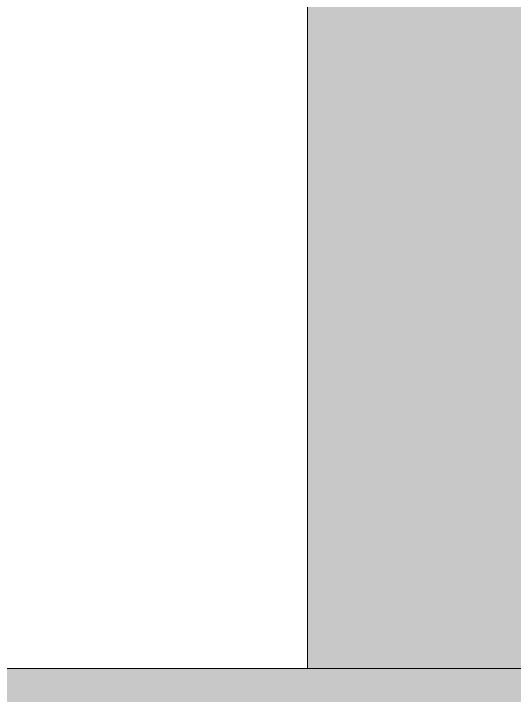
# Model space of a CAD drawing. Header units: inches. Extents: x -4169 to -1846, y 9706 to 12377.
# Drawn here: x -3758.44696 to -3758.44296, y 10367.71418 to 10367.71962 of the extents above; entities that cross this region are included whole.
import ezdxf

# ---------------------------------------------------------------- set-up
doc = ezdxf.new("R2010")
doc.units = ezdxf.units.IN
doc.header["$MEASUREMENT"] = 0
for name, color, linetype, lineweight in [('0-1', 7, 'Continuous', 5), ('0-2', 90, 'Continuous', 18), ('I-FURN-1', 250, 'Continuous', 9), ('I-FURN-3', 55, 'Continuous', 9)]:
    doc.layers.add(name, color=color, linetype=linetype, lineweight=lineweight)

# ---------------------------------------------------------------- blocks, each defined once
blk = doc.blocks.new('Entertainment_Center_14771 - Entertainment_Center_14771-1372851-ENLARGED RCP - 3RD FLOOR PLAN')
at = {"layer": 'I-FURN-3'}
for points in [[(19, 10), (19.6573789, 10), (19.6573789, 10.0318072), (18.6629032, 10.0318072), (18.6629032, 10)], [(13.996163, -6), (36, -6), (36, 10), (18, 10), (18, 6), (-18, 6), (-18, 10), (-36, 10), (-36, -6), (13.2173323, -6)]]:
    blk.add_hatch(color=256, dxfattribs=at).paths.add_polyline_path(points, flags=0)
at = {"layer": 'I-FURN-1'}
for p, q in [((18.6629032, 10), (18.6629032, 10.0318072)), ((18, 10), (36, 10))]:
    blk.add_line(p, q, dxfattribs=at)
blk = doc.blocks.new('CTR - 1st Phase - Unit Layouts_rvt-1-ENLARGED RCP - 3RD FLOOR PLAN')
at = {"layer": '0-2'}
blk.add_blockref('Entertainment_Center_14771 - Entertainment_Center_14771-1372851-ENLARGED RCP - 3RD FLOOR PLAN', (-3777.1075154, 10357.7143961), dxfattribs=at)

msp = doc.modelspace()

# ---------------------------------------------------------------- block references
at = {"layer": '0-1'}
msp.add_blockref('CTR - 1st Phase - Unit Layouts_rvt-1-ENLARGED RCP - 3RD FLOOR PLAN', (0, 0), dxfattribs=at)

doc.saveas('drawing.dxf')
